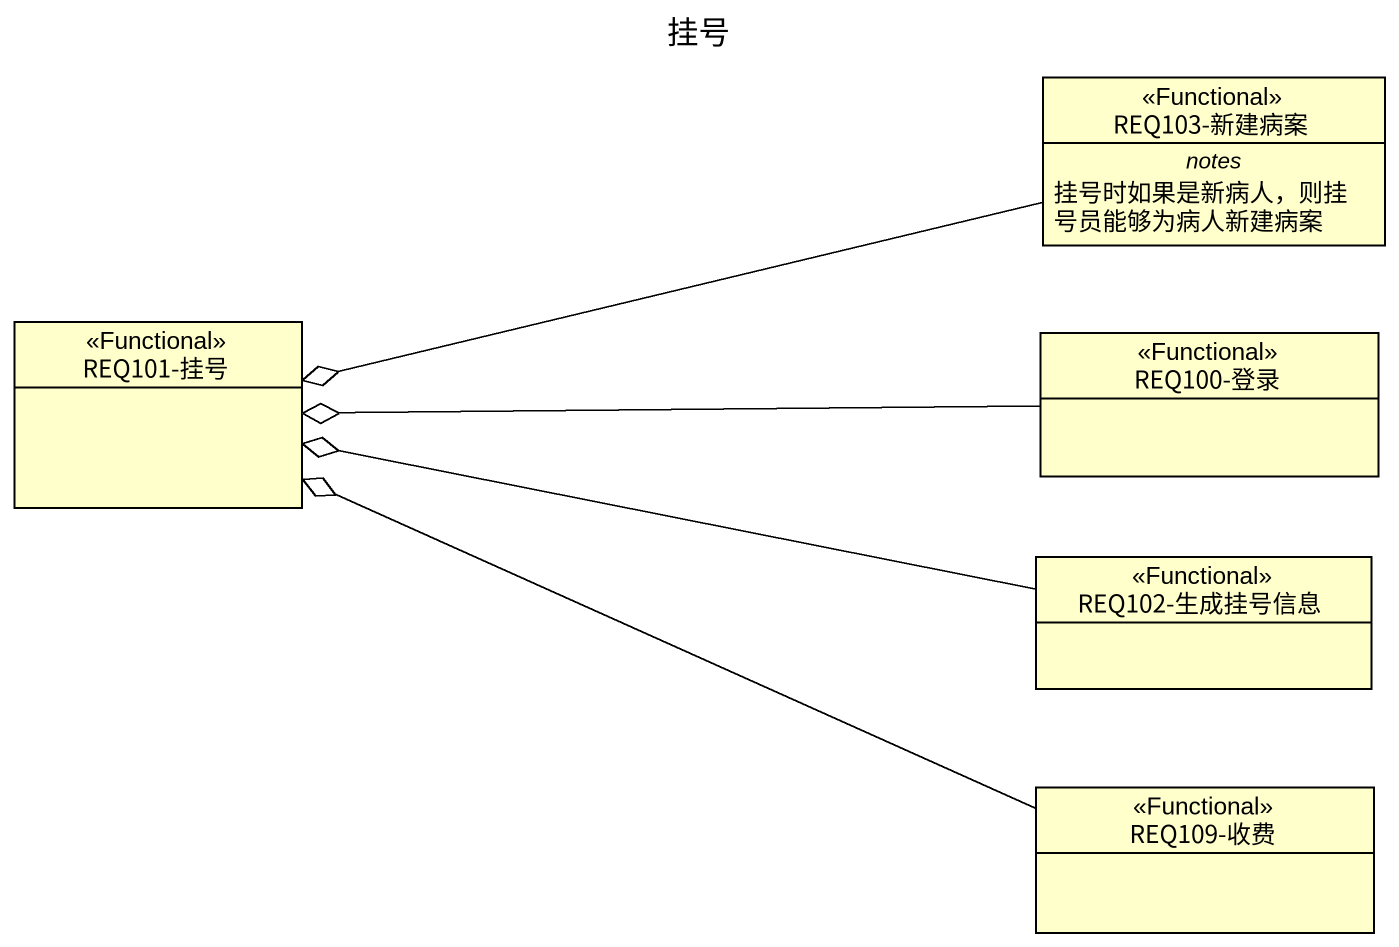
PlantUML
@startuml
title 挂号
hide circle
hide empty members
class "REQ103-新建病案" as REQ103_新建病案 <<Functional>> {
  -- notes --
  挂号时如果是新病人，则挂号员能够为病人新建病案
}
class "REQ101-挂号" as REQ101_挂号 <<Functional>>
class "REQ100-登录" as REQ100_登录 <<Functional>>
class "REQ102-生成挂号信息" as REQ102_生成挂号信息 <<Functional>>
class "REQ109-收费" as REQ109_收费 <<Functional>>
REQ103_新建病案 -left-o REQ101_挂号
REQ100_登录 -left-o REQ101_挂号
REQ102_生成挂号信息 -left-o REQ101_挂号
REQ109_收费 -left-o REQ101_挂号
@enduml
